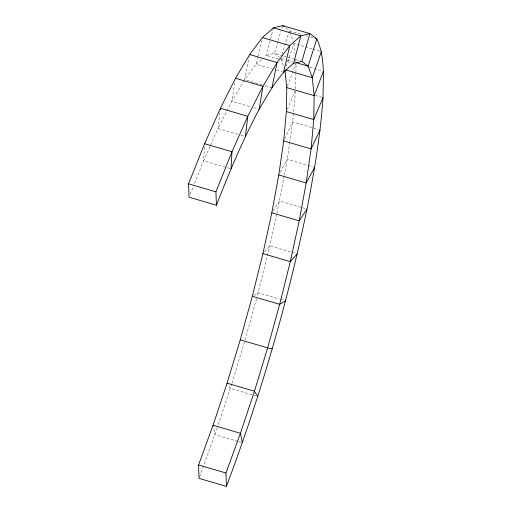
<?xml version="1.0" encoding="UTF-8"?>
<svg xmlns="http://www.w3.org/2000/svg" width="512" height="512" viewBox="0 0 512 512"><rect width="100%" height="100%" fill="white"/><g stroke="black" fill="none" stroke-linecap="round" stroke-linejoin="round"><path stroke-width="0.38" stroke-dasharray="2.56 1.92" d="M295.642 88.806L295.904 72.845M295.917 72.045L296.064 63.27M204.435 146.842L203.629 160.774L193.696 185.555M295.482 91.181L292.678 121.882L289.875 141.382M219.853 112.947L217.99 128.531L210.33 145.728M289.766 142.163L287.302 159.315L284.403 175.04M234.79 82.88L231.757 101.267L217.99 128.531L237.766 134.33M284.256 175.827L276.915 213.357M262.08 84.8L244.589 79.667L249.203 56.813M276.742 214.131L269.818 245.85L257.101 296.614M257.946 56.64L256.166 64.262L244.589 79.667M258.125 55.872L261.69 40.627M273.453 27.853L266.208 55.424L263.846 57.504M245.107 339.962L256.89 297.376M277.958 41.363L274.47 53.376L266.208 55.424L279.904 59.437M278.176 40.614L280.794 31.603M281.664 28.602L282.541 25.6M231.763 383.853L217.498 427.072M231.994 383.098L244.896 340.723M281.952 54.368L289.44 30.867L285.05 27.514M217.242 427.827L203.36 466.515M286.182 65.933L293.984 43.526L304.634 46.65M199.578 476.883L203.085 467.251M287.334 86.138L295.782 64.006M190.195 194.298L193.408 186.285M287.296 109.363L295.008 91.066M210.01 146.445L203.629 160.774L231.014 168.806M284.691 138.79L292.678 121.882L318.547 129.472M280.275 172.218L287.302 159.315L307.84 165.344M244.186 80.346L231.757 101.267L250.771 106.848M273.114 210.842L279.616 200.979L306.24 208.794M264.499 251.808L269.818 245.85L291.117 252.096M261.485 59.584L256.166 64.262L275.942 70.061M253.6 295.52L258.15 292.813L279.45 299.066M289.44 30.867L302.374 34.662M306.176 35.776L307.699 36.224M310.739 37.114L313.786 38.01M305.395 46.874L312.243 48.883M313.005 49.107L319.853 51.117M282.842 55.827L274.47 53.376L279.488 57.203M283.597 56.051L287.405 57.165M288.16 57.389L295.008 59.398M295.77 59.622L301.094 61.184M281.504 58.387L286.829 59.949M287.59 60.166L292.915 61.734M309.76 67.283L322.688 71.078M280.666 59.661L284.467 60.781M287.507 61.67L293.594 63.456M276.704 70.285L283.552 72.294M315.405 95.405L322.253 97.414M265.126 85.696L271.968 87.706M253.818 107.744L259.142 109.306M240.813 135.226L245.376 136.563M308.602 165.568L313.926 167.13M291.878 252.32L295.68 253.434M280.211 299.283L283.251 300.179M256.25 395.981L230.381 388.397L227.891 384.486M237.792 441.35L214.97 434.656L213.19 425.965M238.554 441.574L242.355 442.688M289.978 32.358L293.184 41.293M281.005 58.88L283.846 66.79M293.984 43.526L295.066 53.792M295.648 59.322L295.898 61.69"/><path stroke-width="0.77" d="M226.419 486.4L225.946 473.011L240.429 433.274L254.445 391.219L267.635 347.885L279.686 304.326L290.291 261.632L299.2 220.845L306.182 182.97L311.078 148.941L313.754 119.59L314.157 95.648L312.262 77.702L308.128 66.195L301.856 61.408L293.594 63.456C278.016 75.174 268.915 92.909 259.142 109.306C242.688 140.256 229.101 172.602 216.41 205.248L189.024 197.216L188.55 183.827L204.614 143.744L220.41 108.269L235.552 78.285L249.664 54.528L262.406 37.574L273.453 27.853L282.541 25.6L309.926 33.632L316.826 38.899C325.274 57.261 323.206 78.01 323.014 97.638C320.429 135.11 314.195 172.186 307.002 209.018C287.398 303.379 260.32 396.179 226.419 486.4L199.034 478.368L198.56 464.979L213.043 425.242L227.059 383.187L240.25 339.846L252.301 296.294L262.906 253.6L271.814 212.813L278.797 174.931L283.693 140.902L286.368 111.558L286.771 87.616L284.96 70.451M231.014 168.806L232 151.776L247.795 116.307L262.938 86.323L277.05 62.56L289.786 45.613L300.838 35.891L309.926 33.632L301.856 61.408M220.224 109.83L220.41 108.269L247.795 116.307L245.376 136.563M259.142 109.306L262.938 86.323L235.552 78.285M271.968 87.706L277.05 62.56L249.664 54.528M283.552 72.294L289.786 45.613L262.406 37.574M293.594 63.456L300.838 35.891L273.453 27.853M321.37 51.558L312.262 77.702L285.638 69.894M323.45 71.302L314.157 95.648L286.771 87.616M216.41 205.248L215.936 191.859L232 151.776L204.614 143.744M323.014 97.638L313.754 119.59L286.368 111.558M320.064 129.92L311.078 148.941L283.693 140.902M314.682 167.354L306.182 182.97L278.797 174.938M307.002 209.018L299.2 220.845L271.814 212.813M297.203 253.882L290.291 261.632L262.906 253.6M285.536 300.845L279.686 304.326L252.301 296.294M272.282 348.755L267.635 347.885L240.25 339.846M315.302 38.458L316.826 38.899L308.128 66.195L295.962 62.624M188.55 183.827L215.936 191.859M227.059 383.187L254.445 391.219L257.766 396.429M213.043 425.242L240.429 433.274L242.355 442.688M198.56 464.979L225.946 473.011M282.541 25.6L283.795 26.56"/></g></svg>
